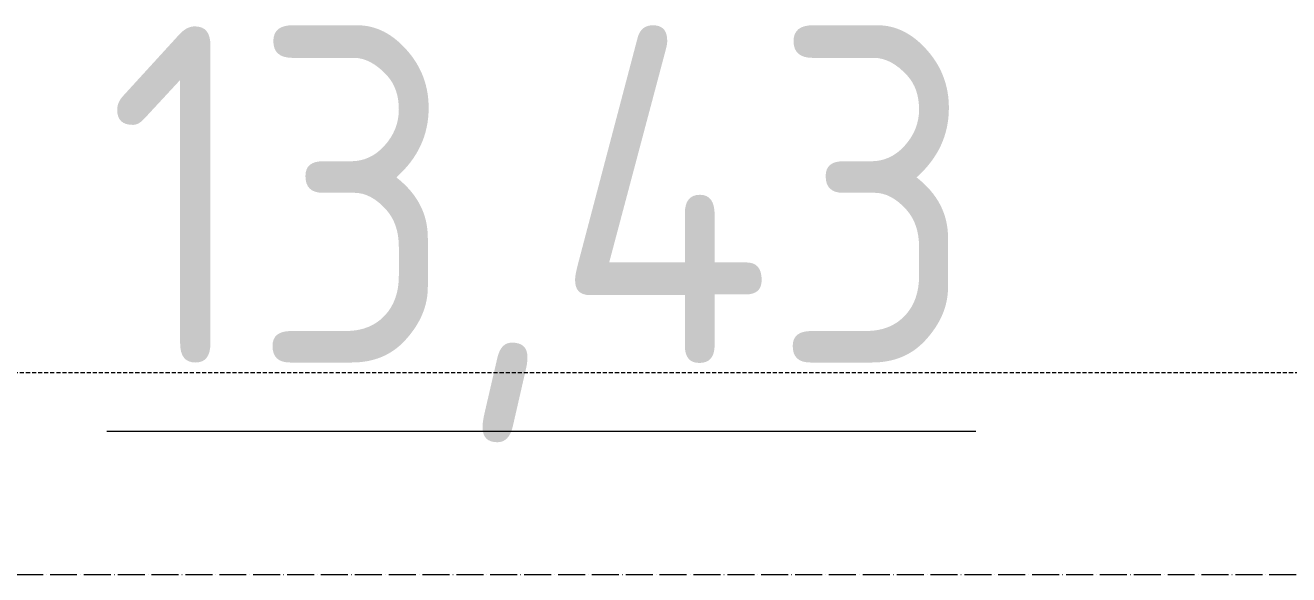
# Model space of a CAD drawing. Header units: millimetres. Extents: x -215207 to 92095, y -30385 to 123050.
# Drawn here: x -192451 to -191515, y -6959 to -6551 of the extents above; entities that cross this region are included whole.
import ezdxf

# ---------------------------------------------------------------- set-up
doc = ezdxf.new("R2010")
doc.units = ezdxf.units.MM
doc.linetypes.add('ADSK_Линия сетки', pattern=[25, 20, -2.5, 0, -2.5])
doc.linetypes.add('ADSK_Сверху', pattern=[4.5, 3, -1.5])
for name, color, linetype, lineweight in [('Линии', 7, 'Continuous', 9), ('Марки помещений', 7, 'Continuous', 20), ('Оси', 7, 'Continuous', 9)]:
    doc.layers.add(name, color=color, linetype=linetype, lineweight=lineweight)
doc.styles.add('GOST Common_3', font='GOST_Common.ttf', dxfattribs={"width": 0.9, "height": 2.5})

# ---------------------------------------------------------------- blocks, each defined once
blk = doc.blocks.new('1 этаж 21082025')
at = {"layer": 'Линии', "linetype": 'ADSK_Сверху'}
blk.add_line((-625, -38250), (10205, -38250), dxfattribs=at)
at = {"layer": 'Оси', "linetype": 'ADSK_Линия сетки'}
blk.add_line((62867.29, -38400), (-14072.28, -38400), dxfattribs=at)
at = {"layer": 'Марки помещений', "style": 'GOST Common_3', "width": 0.9}
blk.add_text('%%U13,43', height=250, dxfattribs=at).set_placement((7543.91, -38243.49))

msp = doc.modelspace()

# ---------------------------------------------------------------- block references
msp.add_blockref('1 этаж 21082025', (-199934.81, 31441.44))

doc.saveas('drawing.dxf')
